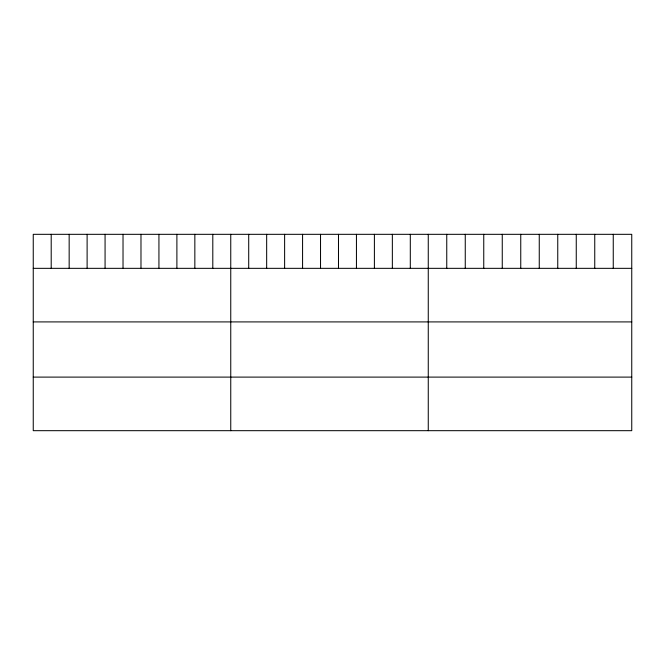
<?xml version="1.0" encoding="UTF-8"?>
<svg xmlns="http://www.w3.org/2000/svg" width="665" height="665" viewBox="0 0 665 665"><rect width="100%" height="100%" fill="white"/><g stroke="black" fill="none" stroke-linecap="round" stroke-linejoin="round"><path stroke-width="1" d="M631.75 268.336L631.75 430.679L33.25 430.679L33.25 234.321L631.75 234.321L631.75 268.336L33.25 268.336M33.25 321.91L631.75 321.91M33.25 377.105L631.75 377.105M613.255 234.321L613.255 268.336M594.751 234.321L594.751 268.336M576.256 234.321L576.256 268.336M557.752 234.321L557.752 268.336M539.257 234.321L539.257 268.336M520.753 234.321L520.753 268.336M502.258 234.321L502.258 268.336M483.754 234.321L483.754 268.336M465.259 234.321L465.259 268.336M446.755 234.321L446.755 268.336M428.26 234.321L428.26 430.679M410.305 234.321L410.305 268.336M392.35 234.321L392.35 268.336M374.395 234.321L374.395 268.336M356.44 234.321L356.44 268.336M338.485 234.321L338.485 268.336M320.53 234.321L320.53 268.336M302.575 234.321L302.575 268.336M284.62 234.321L284.62 268.336M266.665 234.321L266.665 268.336M248.71 234.321L248.71 268.336M230.755 234.321L230.755 430.679M212.8 234.321L212.8 268.336M194.845 234.321L194.845 268.336M176.89 234.321L176.89 268.336M158.935 234.321L158.935 268.336M140.98 234.321L140.98 268.336M123.025 234.321L123.025 268.336M105.07 234.321L105.07 268.336M87.115 234.321L87.115 268.336M69.16 234.321L69.16 268.336M51.205 234.321L51.205 268.336"/></g></svg>
